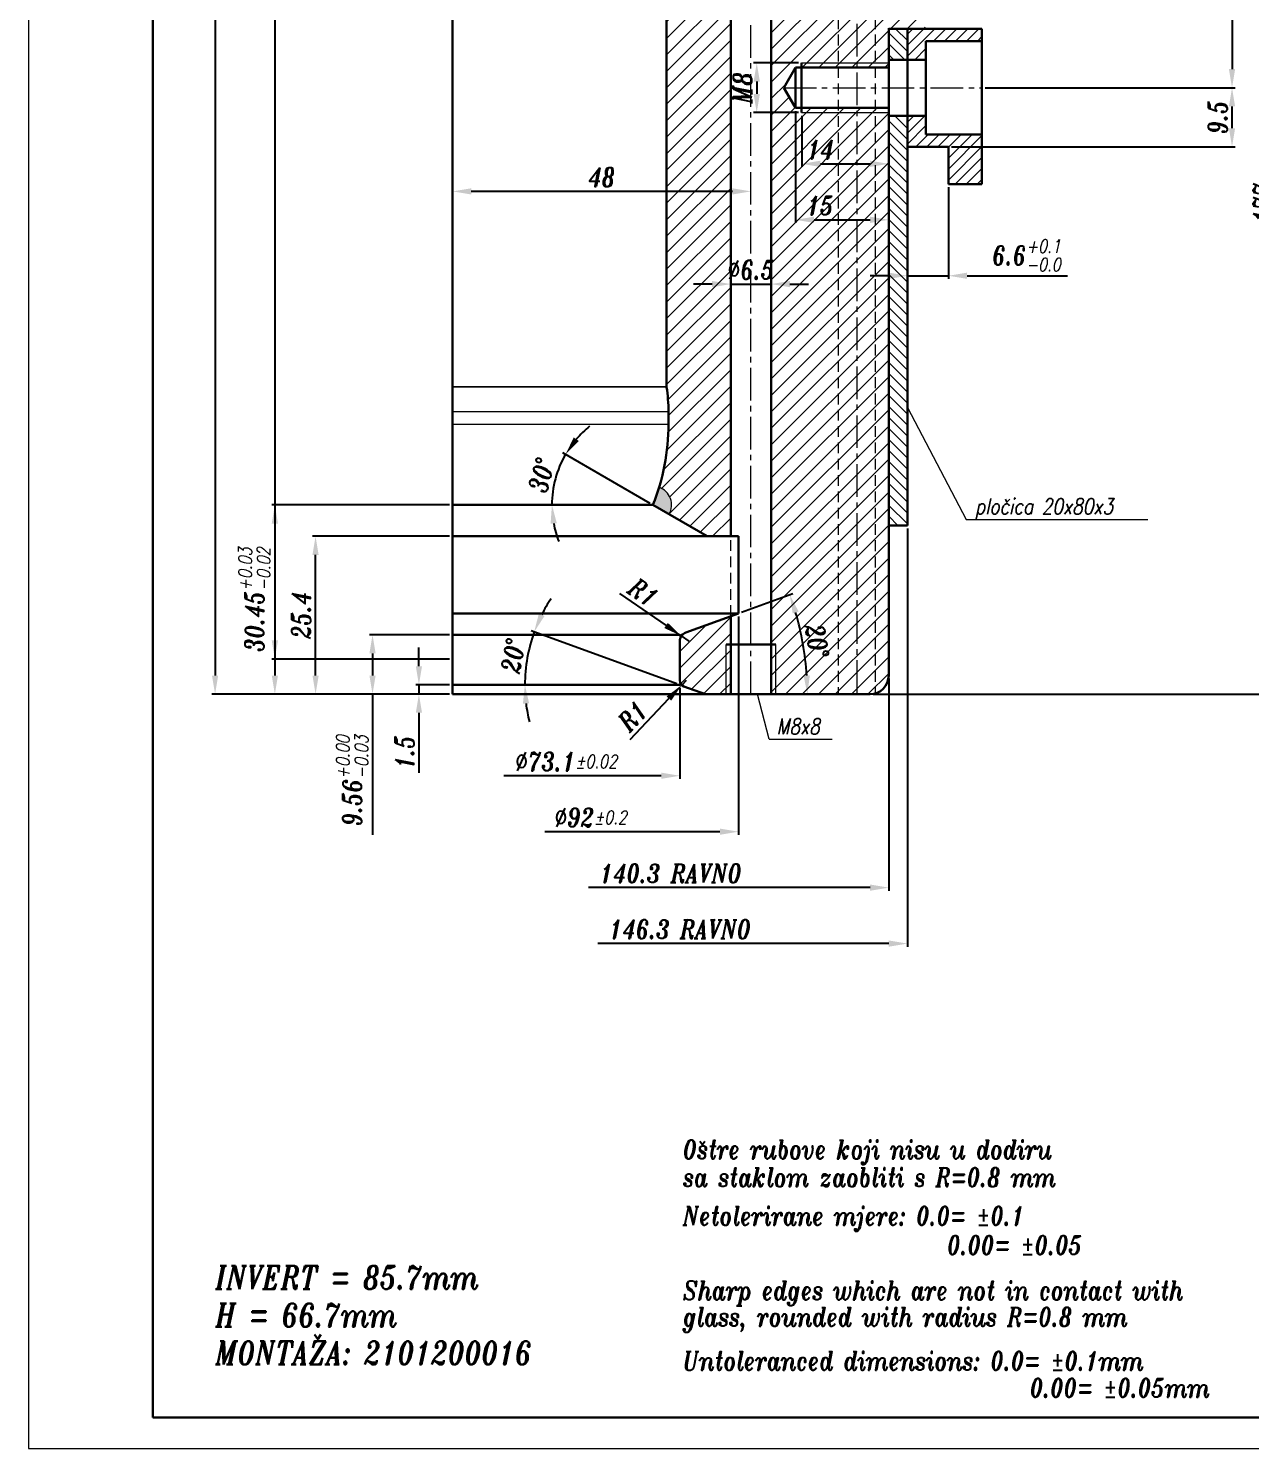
# Model space of a CAD drawing. Extents: x -180 to 1007, y -94 to 522.
# Drawn here: x 11.5 to 208.1, y -94.1 to 134.3 of the extents above; entities that cross this region are included whole.
import ezdxf

# ---------------------------------------------------------------- set-up
doc = ezdxf.new("R2010")
doc.units = 0
doc.header["$LTSCALE"] = 7
doc.header["$MEASUREMENT"] = 0
doc.linetypes.add('CENTER2', pattern=[1.125, 0.75, -0.125, 0.125, -0.125])
doc.linetypes.add('HIDDEN', pattern=[0.375, 0.25, -0.125])
doc.layers.get('0').update_dxf_attribs({"linetype": 'CONTINUOUS', "lineweight": 15})
for name, color, linetype, lineweight in [('1', 1, 'CENTER2', 15), ('2', 2, 'HIDDEN', 15), ('3', 3, 'CONTINUOUS', 30), ('8', 252, 'CONTINUOUS', 15), ('ENGLISH', 252, 'CONTINUOUS', 18)]:
    doc.layers.add(name, color=color, linetype=linetype, lineweight=lineweight)
doc.styles.add('ITALICT', font='ITALICT.shx', dxfattribs={"width": 0.8, "height": 3})
doc.dimstyles.get("Standard").update_dxf_attribs({"dimtxt": 3, "dimasz": 3, "dimexe": 0.5, "dimexo": 0.5, "dimgap": 0.8, "dimtad": 1, "dimdsep": 46, "dimtxsty": 'ITALICT', "dimcen": 0.09, "dimazin": 2, "dimtfac": 1, "dimtmove": 0, "dimatfit": 3, "dimfxl": 1, "dimtolj": 1, "dimtzin": 0, "dimarcsym": 0})

# ---------------------------------------------------------------- blocks, each defined once
blk = doc.blocks.new('*D17')
at = {"color": 0, "lineweight": -2, "transparency": 16777216}
for p, q in [((135.88, 120.27), (135.88, 112.03)), ((138.88, 112.53), (146.88, 112.53))]:
    blk.add_line(p, q, dxfattribs=at)
at = {"color": 0, "transparency": 16777216}
for points in [[(138.88, 113.03), (138.88, 112.03), (135.88, 112.53)], [(146.88, 113.03), (146.88, 112.03), (149.88, 112.53)]]:
    blk.add_solid(points, dxfattribs=at)
at = {"color": 0, "transparency": 16777216, "insert": (138.88, 114.83), "char_height": 3, "attachment_point": 5, "style": 'ITALICT'}
blk.add_mtext('\\A1;14', dxfattribs=at)
blk = doc.blocks.new('*D18')
at = {"color": 0, "lineweight": -2, "transparency": 16777216}
for p, q in [((134.88, 121.02), (134.88, 103.03)), ((137.88, 103.53), (146.88, 103.53))]:
    blk.add_line(p, q, dxfattribs=at)
at = {"color": 0, "transparency": 16777216}
for points in [[(137.88, 104.03), (137.88, 103.03), (134.88, 103.53)], [(146.88, 104.03), (146.88, 103.03), (149.88, 103.53)]]:
    blk.add_solid(points, dxfattribs=at)
at = {"color": 0, "transparency": 16777216, "insert": (138.84, 105.83), "char_height": 3, "attachment_point": 5, "style": 'ITALICT'}
blk.add_mtext('\\A1;15', dxfattribs=at)
blk = doc.blocks.new('*D27')
at = {"color": 0, "lineweight": -2, "transparency": 16777216}
for p, q in [((158.18, 260.47), (205.6, 260.47)), ((205.1, 257.47), (205.1, 127.77)), ((165.38, 124.77), (205.6, 124.77))]:
    blk.add_line(p, q, dxfattribs=at)
at = {"color": 0, "transparency": 16777216}
for points in [[(204.6, 257.47), (205.6, 257.47), (205.1, 260.47)], [(204.6, 127.77), (205.6, 127.77), (205.1, 124.77)]]:
    blk.add_solid(points, dxfattribs=at)
at = {"color": 0, "transparency": 16777216, "insert": (202.8, 190.04), "char_height": 3, "attachment_point": 5, "rotation": 90, "style": 'ITALICT'}
blk.add_mtext('\\A1;135.7{}{\\H0.71x;\\C3;%%p0.1}', dxfattribs=at)
blk = doc.blocks.new('*D28')
at = {"color": 0, "lineweight": -2, "transparency": 16777216}
for p, q in [((121.48, 93.19), (118.48, 93.19)), ((124.48, 93.19), (130.98, 93.19)), ((133.98, 93.19), (136.98, 93.19))]:
    blk.add_line(p, q, dxfattribs=at)
at = {"color": 0, "transparency": 16777216}
for points in [[(121.48, 93.69), (121.48, 92.69), (124.48, 93.19)], [(133.98, 93.69), (133.98, 92.69), (130.98, 93.19)]]:
    blk.add_solid(points, dxfattribs=at)
at = {"color": 0, "transparency": 16777216, "insert": (127.73, 95.49), "char_height": 3, "attachment_point": 5, "style": 'ITALICT'}
blk.add_mtext('\\A1;%%c6.5', dxfattribs=at)
blk = doc.blocks.new('*D29')
at = {"color": 0, "lineweight": -2, "transparency": 16777216}
for p, q in [((74.19, 279.47), (50.64, 279.47)), ((51.14, 276.47), (51.14, 35.87)), ((79.23, 32.87), (50.64, 32.87))]:
    blk.add_line(p, q, dxfattribs=at)
at = {"color": 0, "transparency": 16777216}
for points in [[(50.64, 276.47), (51.64, 276.47), (51.14, 279.47)], [(50.64, 35.87), (51.64, 35.87), (51.14, 32.87)]]:
    blk.add_solid(points, dxfattribs=at)
at = {"color": 0, "transparency": 16777216, "insert": (48.84, 156.17), "char_height": 3, "attachment_point": 5, "rotation": 90, "style": 'ITALICT'}
blk.add_mtext('\\A1;246.6{}{\\H0.71x;\\C3;%%p0.05}', dxfattribs=at)
blk = doc.blocks.new('*D30')
at = {"color": 0, "lineweight": -2, "transparency": 16777216}
for p, q in [((79.23, 57.67), (50.64, 57.67)), ((51.14, 54.67), (51.14, 30.22)), ((79.23, 27.22), (50.64, 27.22))]:
    blk.add_line(p, q, dxfattribs=at)
at = {"color": 0, "transparency": 16777216}
for points in [[(50.64, 54.67), (51.64, 54.67), (51.14, 57.67)], [(50.64, 30.22), (51.64, 30.22), (51.14, 27.22)]]:
    blk.add_solid(points, dxfattribs=at)
at = {"color": 0, "transparency": 16777216, "insert": (47.85, 42.44), "char_height": 3, "attachment_point": 5, "rotation": 90, "style": 'ITALICT'}
blk.add_mtext('\\A1;30.45{}{\\H0.71x;\\C3;\\S+0.03^ -0.02;}', dxfattribs=at)
blk = doc.blocks.new('*D31')
at = {"color": 0, "lineweight": -2, "transparency": 16777216}
for p, q in [((135.38, 128.77), (128.15, 128.77)), ((128.65, 125.77), (128.65, 123.77)), ((135.38, 120.77), (128.15, 120.77))]:
    blk.add_line(p, q, dxfattribs=at)
at = {"color": 0, "transparency": 16777216}
for points in [[(128.15, 125.77), (129.15, 125.77), (128.65, 128.77)], [(128.15, 123.77), (129.15, 123.77), (128.65, 120.77)]]:
    blk.add_solid(points, dxfattribs=at)
at = {"color": 0, "transparency": 16777216, "insert": (126.35, 124.77), "char_height": 3, "attachment_point": 5, "rotation": 90, "style": 'ITALICT'}
blk.add_mtext('\\A1;M8', dxfattribs=at)
blk = doc.blocks.new('*D33')
at = {"color": 0, "lineweight": -2, "transparency": 16777216}
for p, q in [((74.31, 31.72), (74.31, 34.72)), ((79.23, 28.72), (73.81, 28.72)), ((74.31, 28.72), (74.31, 27.22)), ((79.23, 27.22), (73.81, 27.22)), ((74.31, 24.22), (74.31, 14.59))]:
    blk.add_line(p, q, dxfattribs=at)
at = {"color": 0, "transparency": 16777216}
for points in [[(73.81, 31.72), (74.81, 31.72), (74.31, 28.72)], [(73.81, 24.22), (74.81, 24.22), (74.31, 27.22)]]:
    blk.add_solid(points, dxfattribs=at)
at = {"color": 0, "transparency": 16777216, "insert": (72.01, 17.9), "char_height": 3, "attachment_point": 5, "rotation": 90, "style": 'ITALICT'}
blk.add_mtext('\\A1;1.5', dxfattribs=at)
blk = doc.blocks.new('*D34')
at = {"color": 0, "lineweight": -2, "transparency": 16777216}
for p, q in [((79.23, 36.78), (66.35, 36.78)), ((66.85, 33.78), (66.85, 30.22)), ((79.23, 27.22), (66.35, 27.22)), ((66.85, 27.22), (66.85, 4.58))]:
    blk.add_line(p, q, dxfattribs=at)
at = {"color": 0, "transparency": 16777216}
for points in [[(66.35, 33.78), (67.35, 33.78), (66.85, 36.78)], [(66.35, 30.22), (67.35, 30.22), (66.85, 27.22)]]:
    blk.add_solid(points, dxfattribs=at)
at = {"color": 0, "transparency": 16777216, "insert": (63.57, 13.29), "char_height": 3, "attachment_point": 5, "rotation": 90, "style": 'ITALICT'}
blk.add_mtext('\\A1;9.56{}{\\H0.71x;\\C3;\\S+0.00^ -0.03;}', dxfattribs=at)
blk = doc.blocks.new('*D35')
at = {"color": 0, "lineweight": -2, "transparency": 16777216}
for p, q in [((79.23, 52.62), (57.19, 52.62)), ((57.69, 30.22), (57.69, 49.62)), ((79.23, 27.22), (57.19, 27.22))]:
    blk.add_line(p, q, dxfattribs=at)
at = {"color": 0, "transparency": 16777216}
for points in [[(57.19, 49.62), (58.19, 49.62), (57.69, 52.62)], [(57.19, 30.22), (58.19, 30.22), (57.69, 27.22)]]:
    blk.add_solid(points, dxfattribs=at)
at = {"color": 0, "transparency": 16777216, "insert": (55.39, 39.92), "char_height": 3, "attachment_point": 5, "rotation": 90, "style": 'ITALICT'}
blk.add_mtext('\\A1;25.4', dxfattribs=at)
blk = doc.blocks.new('*D43')
at = {"color": 0, "lineweight": -2, "transparency": 16777216}
for p, q in [((50.64, 279.47), (41.03, 279.47)), ((41.53, 276.47), (41.53, 30.22)), ((79.23, 27.22), (41.03, 27.22))]:
    blk.add_line(p, q, dxfattribs=at)
at = {"color": 0, "transparency": 16777216}
for points in [[(41.03, 276.47), (42.03, 276.47), (41.53, 279.47)], [(41.03, 30.22), (42.03, 30.22), (41.53, 27.22)]]:
    blk.add_solid(points, dxfattribs=at)
at = {"color": 0, "transparency": 16777216, "insert": (38.25, 153.34), "char_height": 3, "attachment_point": 5, "rotation": 90, "style": 'ITALICT'}
blk.add_mtext('\\A1;252.25{}{\\H0.71x;\\C3;\\S+0.08^ -0.07;}', dxfattribs=at)
blk = doc.blocks.new('*D44')
at = {"color": 0, "lineweight": -2, "transparency": 16777216}
for p, q in [((106.6, 43.41), (114.07, 38.28)), ((117.78, 35.73), (116.54, 36.58))]:
    blk.add_line(p, q, dxfattribs=at)
at = {"color": 0, "transparency": 16777216}
blk.add_solid([(114.35, 38.69), (113.78, 37.86), (116.54, 36.58)], dxfattribs=at)
at = {"color": 0, "transparency": 16777216, "insert": (110.4, 43.59), "char_height": 3, "attachment_point": 5, "rotation": 325.498, "style": 'ITALICT'}
blk.add_mtext('\\A1;R1', dxfattribs=at)
blk = doc.blocks.new('*D49')
at = {"color": 0, "lineweight": -2, "transparency": 16777216}
for p, q in [((125.73, 39.72), (125.73, 4.6)), ((122.73, 5.1), (94.59, 5.1))]:
    blk.add_line(p, q, dxfattribs=at)
at = {"color": 0, "transparency": 16777216}
blk.add_solid([(122.73, 5.6), (122.73, 4.6), (125.73, 5.1)], dxfattribs=at)
at = {"color": 0, "transparency": 16777216, "insert": (101.94, 7.4), "char_height": 3, "attachment_point": 5, "style": 'ITALICT'}
blk.add_mtext('\\A1;%%c92{}{\\H0.71x;\\C3;%%p0.2}', dxfattribs=at)
blk = doc.blocks.new('*D50')
at = {"color": 0, "lineweight": -2, "transparency": 16777216}
for p, q in [((116.28, 28.22), (116.28, 13.6)), ((113.28, 14.1), (87.97, 14.1))]:
    blk.add_line(p, q, dxfattribs=at)
at = {"color": 0, "transparency": 16777216}
blk.add_solid([(113.28, 14.6), (113.28, 13.6), (116.28, 14.1)], dxfattribs=at)
at = {"color": 0, "transparency": 16777216, "insert": (98, 16.4), "char_height": 3, "attachment_point": 5, "style": 'ITALICT'}
blk.add_mtext('\\A1;%%c73.1{}{\\H0.71x;\\C3;%%p0.02}', dxfattribs=at)
blk = doc.blocks.new('*D51')
at = {"color": 0, "lineweight": -2, "transparency": 16777216}
blk.add_line((124.73, 108.1), (82.73, 108.1), dxfattribs=at)
at = {"color": 0, "transparency": 16777216}
for points in [[(82.73, 108.6), (82.73, 107.6), (79.73, 108.1)], [(124.73, 108.6), (124.73, 107.6), (127.73, 108.1)]]:
    blk.add_solid(points, dxfattribs=at)
at = {"color": 0, "transparency": 16777216, "insert": (103.73, 110.4), "char_height": 3, "attachment_point": 5, "style": 'ITALICT'}
blk.add_mtext('\\A1;48', dxfattribs=at)
blk = doc.blocks.new('*D52')
at = {"color": 0, "lineweight": -2, "transparency": 16777216}
for p, q in [((159.48, 108.77), (159.48, 94.03)), ((149.88, 94.53), (146.88, 94.53)), ((152.88, 94.53), (159.48, 94.53)), ((162.48, 94.53), (178.63, 94.53))]:
    blk.add_line(p, q, dxfattribs=at)
at = {"color": 0, "transparency": 16777216}
for points in [[(149.88, 95.03), (149.88, 94.03), (152.88, 94.53)], [(162.48, 95.03), (162.48, 94.03), (159.48, 94.53)]]:
    blk.add_solid(points, dxfattribs=at)
at = {"color": 0, "transparency": 16777216, "insert": (172.05, 97.81), "char_height": 3, "attachment_point": 5, "style": 'ITALICT'}
blk.add_mtext('\\A1;6.6{}{\\H0.71x;\\C3;\\S+0.1^ -0.0;}', dxfattribs=at)
blk = doc.blocks.new('*D53')
at = {"color": 0, "lineweight": -2, "transparency": 16777216}
for p, q in [((165.38, 124.77), (205.6, 124.77)), ((205.1, 118.27), (205.1, 121.77)), ((159.98, 115.27), (205.6, 115.27))]:
    blk.add_line(p, q, dxfattribs=at)
at = {"color": 0, "transparency": 16777216}
for points in [[(204.6, 121.77), (205.6, 121.77), (205.1, 124.77)], [(204.6, 118.27), (205.6, 118.27), (205.1, 115.27)]]:
    blk.add_solid(points, dxfattribs=at)
at = {"color": 0, "transparency": 16777216, "insert": (202.8, 120.02), "char_height": 3, "attachment_point": 5, "rotation": 90, "style": 'ITALICT'}
blk.add_mtext('\\A1;9.5', dxfattribs=at)
blk = doc.blocks.new('*D54')
at = {"color": 0, "lineweight": -2, "transparency": 16777216}
for p, q in [((149.88, 29.72), (149.88, -4.4)), ((146.88, -3.9), (101.6, -3.9))]:
    blk.add_line(p, q, dxfattribs=at)
at = {"color": 0, "transparency": 16777216}
blk.add_solid([(146.88, -3.4), (146.88, -4.4), (149.88, -3.9)], dxfattribs=at)
at = {"color": 0, "transparency": 16777216, "insert": (114.8, -1.6), "char_height": 3, "attachment_point": 5, "style": 'ITALICT'}
blk.add_mtext('\\A1;140.3 RAVNO', dxfattribs=at)
blk = doc.blocks.new('*D55')
at = {"color": 0, "lineweight": -2, "transparency": 16777216}
for p, q in [((152.88, 53.87), (152.88, -13.4)), ((149.88, -12.9), (103.1, -12.9))]:
    blk.add_line(p, q, dxfattribs=at)
at = {"color": 0, "transparency": 16777216}
blk.add_solid([(149.88, -12.4), (149.88, -13.4), (152.88, -12.9)], dxfattribs=at)
at = {"color": 0, "transparency": 16777216, "insert": (116.3, -10.6), "char_height": 3, "attachment_point": 5, "style": 'ITALICT'}
blk.add_mtext('\\A1;146.3 RAVNO', dxfattribs=at)
blk = doc.blocks.new('*D60')
at = {"color": 0, "lineweight": -2, "transparency": 16777216}
blk.add_line((115.81, 28.89), (92.39, 37.41), dxfattribs=at)
for start, end in [(146.1957, 153.0978), (160, 180), (186.9022, 193.8043)]:
    blk.add_arc((116.28, 28.72), 24.92, start, end, dxfattribs=at)
at = {"color": 0, "transparency": 16777216}
for points in [[(94.51, 39.79), (93.6, 40.19), (92.86, 37.24)], [(91.04, 25.69), (92.04, 25.75), (91.36, 28.72)]]:
    blk.add_solid(points, dxfattribs=at)
at = {"color": 0, "transparency": 16777216, "insert": (89.47, 33.44), "char_height": 3, "attachment_point": 5, "rotation": 80, "style": 'ITALICT'}
blk.add_mtext('\\A1;20°', dxfattribs=at)
blk = doc.blocks.new('*D70')
at = {"color": 0, "lineweight": -2, "transparency": 16777216}
blk.add_line((126.2, 40.39), (134.44, 43.39), dxfattribs=at)
blk.add_arc((90.01, 27.22), 46.78, 3.6752, 16.3248, dxfattribs=at)
at = {"color": 0, "transparency": 16777216}
for points in [[(134.43, 40.21), (135.38, 40.52), (133.97, 43.22)], [(137.19, 30.23), (136.19, 30.2), (136.79, 27.22)]]:
    blk.add_solid(points, dxfattribs=at)
at = {"color": 0, "transparency": 16777216, "insert": (138.34, 35.74), "char_height": 3, "attachment_point": 5, "rotation": 280, "style": 'ITALICT'}
blk.add_mtext('\\A1;20°', dxfattribs=at)
blk = doc.blocks.new('*D71')
at = {"color": 0, "lineweight": -2, "transparency": 16777216}
for p, q in [((117.28, 29.42), (116.59, 28.69)), ((108.29, 19.95), (114.52, 26.52))]:
    blk.add_line(p, q, dxfattribs=at)
at = {"color": 0, "transparency": 16777216}
blk.add_solid([(114.16, 26.86), (114.88, 26.17), (116.59, 28.69)], dxfattribs=at)
at = {"color": 0, "transparency": 16777216, "insert": (108.7, 23.73), "char_height": 3, "attachment_point": 5, "rotation": 46.4913, "style": 'ITALICT'}
blk.add_mtext('\\A1;R1', dxfattribs=at)
blk = doc.blocks.new('*D4')
at = {"color": 0, "lineweight": -2, "transparency": 16777216}
blk.add_line((111.52, 57.92), (97.46, 66.04), dxfattribs=at)
for start, end in [(128.7963, 139.3981), (150, 180), (190.6018, 201.2037)]:
    blk.add_arc((111.95, 57.67), 16.24, start, end, dxfattribs=at)
at = {"color": 0, "transparency": 16777216}
for points in [[(100.03, 67.95), (99.22, 68.52), (97.89, 65.79)], [(95.49, 54.63), (96.49, 54.73), (95.71, 57.67)]]:
    blk.add_solid(points, dxfattribs=at)
at = {"color": 0, "transparency": 16777216, "insert": (94.05, 62.47), "char_height": 3, "attachment_point": 5, "rotation": 75, "style": 'ITALICT'}
blk.add_mtext('\\A1;30°', dxfattribs=at)
blk = doc.blocks.new('*D97')
at = {"color": 0, "lineweight": -2, "transparency": 16777216}
for p, q in [((148.23, 204.22), (212.8, 204.22)), ((212.3, 30.22), (212.3, 201.22)), ((147.38, 27.22), (212.8, 27.22))]:
    blk.add_line(p, q, dxfattribs=at)
at = {"color": 0, "transparency": 16777216}
for points in [[(211.8, 201.22), (212.8, 201.22), (212.3, 204.22)], [(211.8, 30.22), (212.8, 30.22), (212.3, 27.22)]]:
    blk.add_solid(points, dxfattribs=at)
at = {"color": 0, "transparency": 16777216, "insert": (210, 106.26), "char_height": 3, "attachment_point": 5, "rotation": 90, "style": 'ITALICT'}
blk.add_mtext('\\A1;177', dxfattribs=at)
blk = doc.blocks.new('*D108')
at = {"color": 0, "linetype": 'ByBlock', "lineweight": -2, "transparency": 16777216}
blk.add_arc((127.73, 195.24), 65.99, 92.6049, 101.3951, dxfattribs=at)
at = {"color": 0, "transparency": 16777216}
for points in [[(124.72, 261.66), (124.74, 260.66), (127.73, 261.23)], [(114.8, 259.44), (114.58, 260.42), (111.76, 259.27)]]:
    blk.add_solid(points, dxfattribs=at)
at = {"color": 0, "transparency": 16777216, "insert": (119.4, 263.02), "char_height": 3, "attachment_point": 5, "rotation": 7, "style": 'ITALICT'}
blk.add_mtext('\\A1;14°', dxfattribs=at)

msp = doc.modelspace()

# ---------------------------------------------------------------- hatches: boundary and pattern name
h = msp.add_hatch(color=256)
h.dxf.hatch_style = 1
h.paths.add_polyline_path([(112.9433, 60.4993, -0.02140781), (111.9509, 57.6683), (114.549, 56.1683, 0.4699342)])
h.paths.add_polyline_path([(95.801, 279.4683), (93.3759, 279.4683, 0.41421356), (92.5759, 278.6683), (92.5759, 277.1683), (92.7314, 276.235, 0.44514592)])
at = {"layer": '8'}
h = msp.add_hatch(dxfattribs=at)
h.set_pattern_fill('ANSI31', color=256, scale=15)
h.paths.add_polyline_path([(144.6759, 195.7683), (144.6759, 279.4683), (131.7259, 279.4683), (131.7259, 271.4683), (130.9759, 271.4683), (130.9759, 35.2183), (131.7259, 35.2183), (131.7259, 27.2183), (146.8759, 27.2183, 0.41421356), (149.8759, 30.2183), (149.8759, 120.7683), (135.8759, 120.7683), (135.8759, 121.5183), (134.8759, 121.5183), (132.9995, 124.7683), (134.8759, 128.0183), (135.8759, 128.0183), (135.8759, 128.7683), (149.8759, 128.7683), (149.8759, 134.3683), (155.7259, 134.3683), (155.7259, 184.7183)])
h.paths.add_polyline_path([(149.8759, 121.5183), (135.8759, 121.5183), (135.8759, 120.7683), (149.8759, 120.7683)], flags=17)
h.paths.add_polyline_path([(149.8759, 128.7683), (135.8759, 128.7683), (135.8759, 128.0183), (149.8759, 128.0183)], flags=17)
h.paths.add_polyline_path([(124.4759, 35.2183), (123.7259, 35.2183), (123.7259, 27.2183), (124.4759, 27.2183)])
h.paths.add_polyline_path([(131.7259, 35.2183), (130.9759, 35.2183), (130.9759, 27.2183), (131.7259, 27.2183)], flags=17)
h.paths.add_polyline_path([(123.7259, 35.2183), (124.4759, 35.2183), (124.4759, 39.7628), (117.2629, 37.1375, 0.31529879), (116.2759, 35.7279), (116.2759, 29.4185, 0.31529879), (116.9339, 28.4788), (120.3971, 27.2183), (123.7259, 27.2183)])
h.paths.add_polyline_path([(124.4759, 194.8428), (119.8979, 213.2039), (111.9073, 209.1549, -0.11424461), (114.4509, 198.1683), (114.4509, 195.1683, -0.03710216), (114.1564, 191.2048, 0.03710216), (114.1509, 191.1309), (114.1509, 76.7056, 0.03710216), (114.1564, 76.6317, -0.03710216), (114.4509, 72.6683), (114.4509, 70.6683, -0.07372273), (112.9433, 60.4993, -0.4699342), (114.549, 56.1683), (120.6977, 52.6183), (124.4759, 52.6183)])
h.paths.add_polyline_path([(115.3166, 231.5786), (100.5835, 229.123, 0.13485371), (106.1657, 217.1124), (108.5209, 214.3341, -0.05509483), (111.5909, 209.7794), (119.7242, 213.9006)])
h.paths.add_polyline_path([(110.396, 251.314), (97.2501, 249.123), (100.4683, 229.8135), (115.1468, 232.2599)])
h.paths.add_polyline_path([(106.7056, 266.1156), (94.7501, 264.123), (97.135, 249.8135), (110.2262, 251.9953)])
h.paths.add_polyline_path([(105.5078, 270.9196), (104.7801, 270.7382), (102.6034, 279.4683), (95.801, 279.4683, -0.44514592), (92.7314, 276.235), (94.635, 264.8135), (106.5357, 266.7969)])
h.paths.add_polyline_path([(103.3764, 279.4683), (102.6034, 279.4683), (104.7801, 270.7382), (105.5078, 270.9196)], flags=17)
h.paths.add_polyline_path([(110.9237, 279.1661), (110.305, 278.5474), (111.8147, 272.4921), (112.5424, 272.6736)])
h.paths.add_polyline_path([(124.4759, 279.4683), (123.7259, 279.4683), (123.7259, 271.4683), (124.4759, 271.4683)], flags=17)
h.paths.add_polyline_path([(131.7259, 279.4683), (130.9759, 279.4683), (130.9759, 271.4683), (131.7259, 271.4683)], flags=17)
h.paths.add_polyline_path([(124.4759, 271.4683), (123.7259, 271.4683), (123.7259, 279.4683), (111.2259, 279.4683), (110.9237, 279.1661), (112.5424, 272.6736), (111.8147, 272.4921), (124.4759, 221.711)])
h.paths.add_polyline_path([(135.4904, 38.9585), (136.763, 31.7412), (141.1946, 32.5227), (139.922, 39.7399)], flags=24)
h.paths.add_polyline_path([(136.2083, 103.5777), (141.4797, 103.5777), (141.4797, 108.0777), (136.2083, 108.0777)], flags=24)
h.paths.add_polyline_path([(136.2973, 112.5777), (141.4545, 112.5777), (141.4545, 117.0777), (136.2973, 117.0777)], flags=24)
h.paths.add_polyline_path([(111.323, 226.0116), (113.5936, 216.9047), (117.9599, 217.9933), (115.6893, 227.1003)], flags=24)
h.paths.add_polyline_path([(99.2958, 232.0302), (108.4027, 234.3008), (107.314, 238.6671), (98.2071, 236.3965)], flags=25)
h.paths.add_polyline_path([(116.3809, 260.3857), (122.9742, 261.1953), (122.4258, 265.6617), (115.8324, 264.8522)], flags=24)
h = msp.add_hatch(dxfattribs=at)
h.set_pattern_fill('ANSI31', color=256, scale=10, angle=90, style=0)
h.set_pattern_definition([(135, (-47.3794, -88.0965), (-0.8838835, -0.8838835), [])])
h.paths.add_polyline_path([(152.8759, 54.3683), (152.8759, 63.7683), (149.8759, 63.7683), (149.8759, 54.3683)])
h.paths.add_polyline_path([(149.8759, 63.7683), (152.8759, 63.7683), (152.8759, 87.7683), (149.8759, 87.7683)])
h.paths.add_polyline_path([(149.8759, 87.7683), (152.8759, 87.7683), (152.8759, 99.7683), (149.8759, 99.7683)])
h.paths.add_polyline_path([(152.8759, 120.2683), (149.8759, 120.2683), (149.8759, 99.7683), (152.8759, 99.7683)])
h.paths.add_polyline_path([(152.8759, 134.2683), (149.8759, 134.2683), (149.8759, 129.2683), (152.8759, 129.2683)])
h = msp.add_hatch(dxfattribs=at)
h.set_pattern_fill('ANSI31', color=256, scale=10, style=0)
h.set_pattern_definition([(45, (-47.3794, -88.0965), (-0.8838835, 0.8838835), [])])
h.paths.add_polyline_path([(155.8759, 132.2683), (164.8759, 132.2683), (164.8759, 134.2683), (152.8759, 134.2683), (152.8759, 129.2683), (155.8759, 129.2683)])
h.paths.add_polyline_path([(155.8759, 117.2683), (155.8759, 120.2683), (152.8759, 120.2683), (152.8759, 115.2683), (159.4759, 115.2683), (159.4759, 109.2683), (164.8759, 109.2683), (164.8759, 117.2683)])

# ---------------------------------------------------------------- linework, layer by layer
for p, q in [((11.4997, 506.465), (11.4997, -94.1371)), ((135.8759, 128.7683), (149.8759, 128.7683)), ((135.8759, 120.7683), (149.8759, 120.7683)), ((152.8759, 73.3436), (162.3479, 55.3047)), ((162.3479, 55.3047), (191.5801, 55.3047)), ((123.7259, 27.2183), (123.7259, 35.2183)), ((131.7259, 27.2183), (131.7259, 35.2183)), ((130.676, 20.0076), (128.7784, 27.2183)), ((130.676, 20.0076), (140.7745, 20.0076)), ((11.4997, -94.1371), (431.4997, -94.1371))]:
    msp.add_line(p, q)
msp.add_arc((111.9509, 57.6683), 3, 329.99998, 70.681725)
at = {"layer": '1'}
for p, q in [((127.7259, 27.2183), (127.7259, 279.4683)), ((144.7259, 205.9503), (144.7259, 27.2183)), ((132.9995, 124.7683), (164.8759, 124.7683))]:
    msp.add_line(p, q, dxfattribs=at)
at = {"layer": '2'}
for p, q in [((141.7259, 204.2183), (141.7259, 27.2183)), ((147.7259, 204.2183), (147.7259, 27.3412)), ((124.4759, 39.7628), (124.4759, 52.6183)), ((116.2759, 36.7783), (117.2629, 37.1375)), ((116.2759, 36.7783), (116.2759, 35.7279)), ((116.2759, 29.4185), (116.2759, 28.7183)), ((116.2759, 28.7183), (116.9339, 28.4788))]:
    msp.add_line(p, q, dxfattribs=at)
at = {"layer": '3'}
for p, q in [((31.4997, 501.465), (31.4997, -89.1371)), ((79.7259, 279.4683), (79.7259, 27.2183)), ((130.9759, 27.2183), (130.9759, 279.4683)), ((124.4759, 52.6183), (124.4759, 194.8428)), ((114.1509, 191.1309), (114.1509, 76.7056)), ((149.8759, 134.3683), (149.8759, 30.2183)), ((149.8759, 134.2683), (164.8759, 134.2683)), ((152.8759, 134.2683), (152.8759, 54.3683)), ((164.8759, 134.2683), (164.8759, 109.2683)), ((155.8759, 132.2683), (164.8759, 132.2683)), ((155.8759, 132.2683), (155.8759, 117.2683)), ((134.8759, 128.0183), (132.9995, 124.7683)), ((134.8759, 128.0183), (134.8759, 121.5183)), ((134.8759, 128.0183), (149.8759, 128.0183)), ((135.8759, 128.7683), (135.8759, 120.7683)), ((149.8759, 129.2683), (155.8759, 129.2683)), ((134.8759, 121.5183), (132.9995, 124.7683)), ((134.8759, 121.5183), (149.8759, 121.5183)), ((149.8759, 120.2683), (155.8759, 120.2683)), ((155.8759, 117.2683), (164.8759, 117.2683)), ((152.8759, 115.2683), (159.4759, 115.2683)), ((159.4759, 115.2683), (159.4759, 109.2683)), ((159.4759, 109.2683), (164.8759, 109.2683)), ((114.4509, 72.6683), (114.4509, 70.6683)), ((79.7259, 57.6683), (111.9509, 57.6683)), ((111.9509, 57.6683), (120.6978, 52.6182)), ((79.7259, 52.6183), (125.7259, 52.6183)), ((125.7259, 52.6183), (125.7259, 40.2178)), ((149.8759, 54.3683), (152.8759, 54.3683)), ((125.7259, 40.2178), (79.7259, 40.2178)), ((117.2629, 37.1375), (125.7259, 40.2178)), ((124.4759, 27.2183), (124.4759, 39.7628)), ((79.7259, 36.7783), (116.2759, 36.7783)), ((116.2759, 35.7279), (116.2759, 29.4185)), ((123.7259, 35.2183), (131.7259, 35.2183)), ((116.2759, 28.7183), (79.7259, 28.7183)), ((116.9339, 28.4788), (120.3971, 27.2183)), ((79.7259, 27.2183), (146.8759, 27.2183)), ((31.4997, -89.1371), (426.4997, -89.1371))]:
    msp.add_line(p, q, dxfattribs=at)
for centre, radius, start, end in [((114.6509, 76.7056), 0.5, 180, 188.49929), ((87.6342, 72.6683), 26.8167, 0, 8.49929), ((79.4009, 70.6683), 35.05, 338.228946, 0), ((117.7759, 35.7279), 1.5, 110, 180), ((146.8759, 30.2183), 3, 270, 0), ((117.2759, 29.4185), 1, 180, 250)]:
    msp.add_arc(centre, radius, start, end, dxfattribs=at)
at = {"layer": '8'}
for p, q in [((79.7259, 76.7056), (114.1509, 76.7056)), ((114.1564, 76.6317), (79.7259, 76.6317)), ((79.7259, 72.6683), (114.4509, 72.6683)), ((79.7259, 70.6683), (114.4509, 70.6683))]:
    msp.add_line(p, q, dxfattribs=at)

# ---------------------------------------------------------------- texts
at = {"style": 'ITALICT', "width": 0.8}
for s, height, p in [('pločica 20x80x3', 2.5, (163.7712, 56.1905)), ('M8x8', 2.5, (131.8527, 20.7918)), ('Oštre rubove koji nisu u dodiru ', 3, (116.7748, -47.5139)), ('sa staklom zaobliti s R=0.8 mm', 3, (116.7748, -51.9963)), ('Netolerirane mjere: 0.0= %%P0.1', 3, (116.7748, -58.1898)), ('0.00= %%P0.05', 3, (159.2765, -62.8907)), ('INVERT = 85.7mm', 3.75, (41.5733, -68.4791)), ('H = 66.7mm', 3.75, (41.5733, -74.5505)), ('MONTAŽA: 2101200016', 3.75, (41.5733, -80.6219))]:
    msp.add_text(s, height=height, dxfattribs=at).set_placement(p)
at = {"layer": 'ENGLISH', "style": 'ITALICT', "width": 0.8}
for s, p in [('Sharp edges which are not in contact with', (116.7748, -70.1856)), ('glass, rounded with radius R=0.8 mm', (116.7748, -74.4465)), ('Untoleranced dimensions: 0.0= %%P0.1mm', (116.7748, -81.5146)), ('0.00= %%P0.05mm', (172.5827, -85.862))]:
    msp.add_text(s, height=3, dxfattribs=at).set_placement(p)

# ---------------------------------------------------------------- dimensions: what is measured, and where the dimension line sits
for base, p1, p2, text, override, picture, middle in [((41.5305, 27.2183), (51.1384, 279.4683), (79.7259, 27.2183), '<>{}{\\H0.71x;\\C3;\\S+0.08^ -0.07;}', {"dimtp": 0.08, "dimtm": 0.07}, '*D43', (38.2455, 153.3433)), ((51.1384, 32.8683), (74.6891, 279.4683), (79.7259, 32.8683), '<>{}{\\H0.71x;\\C3;%%p0.05}', {"dimtp": 0.05, "dimtm": 0.05}, '*D29', (48.8384, 156.1683)), ((51.1384, 27.2183), (79.7259, 57.6683), (79.7259, 27.2183), '<>{}{\\H0.71x;\\C3;\\S+0.03^ -0.02;}', {"dimtp": 0.03, "dimtm": 0.02}, '*D30', (47.8534, 42.4433))]:
    dim = msp.add_linear_dim(base=base, p1=p1, p2=p2, angle=90, text=text, dimstyle='Standard', override=override)
    dim.commit()
    dim.dimension.update_dxf_attribs({"geometry": picture, "text_midpoint": middle})
dim = msp.add_angular_dim_2l(base=(122.357, 261.014), line1=((127.7259, 27.2183), (127.7259, 279.4683)), line2=((127.7259, 195.2419), (106.7259, 279.4683)), dimstyle='Standard', override={"dimarcsym": 1})
dim.commit()
dim.dimension.update_dxf_attribs({"geometry": '*D108', "text_midpoint": (119.4033, 263.0237)})
for base, p1, p2, text, override, picture, middle in [((205.1032, 124.7683), (157.6759, 260.4683), (164.8759, 124.7683), '<>{}{\\H0.71x;\\C3;%%p0.1}', {"dimtp": 0.1, "dimtm": 0.1, "dimtmove": 0}, '*D27', (205.1032, 190.0367)), ((66.8506, 36.7783), (79.7259, 27.2183), (79.7259, 36.7783), '<>{}{\\H0.71x;\\C3;\\S+0.00^ -0.03;}', {"dimtp": 0, "dimtm": 0.03, "dimtdec": 2, "dimtzin": 0}, '*D34', (66.8506, 13.2888))]:
    dim = msp.add_linear_dim(base=base, p1=p1, p2=p2, angle=90, text=text, dimstyle='Standard', override=override)
    dim.commit()
    dim.dimension.update_dxf_attribs({"geometry": picture, "text_midpoint": middle, "dimtype": 160})
dim = msp.add_linear_dim(base=(212.3002, 204.2183), p1=(146.8759, 27.2183), p2=(147.7259, 204.2183), angle=90, dimstyle='Standard', override={"dimtmove": 0})
dim.commit()
dim.dimension.update_dxf_attribs({"geometry": '*D97', "text_midpoint": (212.3002, 106.2554), "dimtype": 160})
dim = msp.add_linear_dim(base=(128.6489, 120.7683), p1=(135.8759, 128.7683), p2=(135.8759, 120.7683), angle=90, text='M<>', dimstyle='Standard')
dim.commit()
dim.dimension.update_dxf_attribs({"geometry": '*D31', "text_midpoint": (128.6489, 124.7683), "dimtype": 160})
for base, p1, p2, picture, middle in [((205.1032, 124.7683), (159.4759, 115.2683), (164.8759, 124.7683), '*D53', (202.8032, 120.0183)), ((57.693, 52.6227), (79.7259, 27.2183), (79.7259, 52.6227), '*D35', (55.393, 39.9205)), ((74.3079, 27.2183), (79.7259, 28.7183), (79.7259, 27.2183), '*D33', (72.0079, 17.904))]:
    dim = msp.add_linear_dim(base=base, p1=p1, p2=p2, angle=90, dimstyle='Standard')
    dim.commit()
    dim.dimension.update_dxf_attribs({"geometry": picture, "text_midpoint": middle})
for base, p1, p2, picture, middle in [((149.8759, 103.5277), (134.8759, 121.5183), (149.8759, 103.5277), '*D18', (138.844, 103.5277)), ((149.8759, 112.5277), (135.8759, 120.7683), (149.8759, 112.5277), '*D17', (138.8759, 112.5277))]:
    dim = msp.add_linear_dim(base=base, p1=p1, p2=p2, dimstyle='Standard')
    dim.commit()
    dim.dimension.update_dxf_attribs({"geometry": picture, "text_midpoint": middle, "dimtype": 160})
dim = msp.add_linear_dim(base=(79.7259, 108.0991), p1=(127.7259, 108.0991), p2=(79.7259, 108.0991), dimstyle='Standard')
dim.commit()
dim.dimension.update_dxf_attribs({"geometry": '*D51', "text_midpoint": (103.7259, 110.3991)})
for base, p1, p2, text, override, picture, middle in [((159.4759, 94.5277), (152.8759, 94.5277), (159.4759, 109.2683), '<>{}{\\H0.71x;\\C3;\\S+0.1^ -0.0;}', {"dimtp": 0.1, "dimtm": 0, "dimtdec": 1, "dimtmove": 0, "dimtzin": 0}, '*D52', (172.0542, 94.5277)), ((79.7259, -12.9006), (152.8759, 54.3683), (79.7259, 27.2183), '<> RAVNO', {"dimlfac": 2, "dimse2": 1, "dimsd2": 1, "dimtmove": 0}, '*D55', (116.3009, -12.9006)), ((79.7259, 5.0994), (125.7259, 40.2178), (79.7259, 27.2183), '%%c<>{}{\\H0.71x;\\C3;%%p0.2}', {"dimlfac": 2, "dimse2": 1, "dimsd2": 1, "dimtp": 0.2, "dimtm": 0.2, "dimtmove": 0}, '*D49', (101.9445, 5.0994)), ((79.7259, -3.9006), (149.8759, 30.2183), (79.7259, 27.2183), '<> RAVNO', {"dimlfac": 2, "dimse2": 1, "dimsd2": 1, "dimtmove": 0}, '*D54', (114.8009, -3.9006))]:
    dim = msp.add_linear_dim(base=base, p1=p1, p2=p2, text=text, dimstyle='Standard', override=override)
    dim.commit()
    dim.dimension.update_dxf_attribs({"geometry": picture, "text_midpoint": middle, "dimtype": 160})
dim = msp.add_linear_dim(base=(130.9759, 93.1877), p1=(124.4759, 93.1877), p2=(130.9759, 93.1877), text='%%c<>', dimstyle='Standard')
dim.commit()
dim.dimension.update_dxf_attribs({"geometry": '*D28', "text_midpoint": (127.7259, 93.1877), "dimtype": 160})
for base, line1, line2, picture, middle in [((96.6939, 63.2213), ((79.7009, 57.6683), (111.9509, 57.6683)), ((111.9509, 57.6683), (120.6977, 52.6183)), '*D4', (94.0464, 62.4658)), ((136.4718, 32.6489), ((79.7259, 27.2183), (146.8759, 27.2183)), ((117.2629, 37.1375), (125.7259, 40.2178)), '*D70', (138.3425, 35.7406)), ((92.0291, 34.4648), ((116.2759, 28.7183), (79.7259, 28.7183)), ((116.2759, 28.7183), (120.3971, 27.2183)), '*D60', (89.471, 33.4447))]:
    dim = msp.add_angular_dim_2l(base=base, line1=line1, line2=line2, dimstyle='Standard')
    dim.commit()
    dim.dimension.update_dxf_attribs({"geometry": picture, "text_midpoint": middle})
dim = msp.add_radius_dim(center=(117.7759, 35.7279), mpoint=(116.5397, 36.5776), text='R1', dimstyle='Standard')
dim.commit()
dim.dimension.update_dxf_attribs({"geometry": '*D44', "text_midpoint": (110.402, 43.5871)})
dim = msp.add_linear_dim(base=(79.7259, 14.0994), p1=(116.2759, 28.7183), p2=(79.7259, 27.2183), text='%%c<>{}{\\H0.71x;\\C3;%%p0.02}', dimstyle='Standard', override={"dimlfac": 2, "dimse2": 1, "dimsd2": 1, "dimtp": 0.02, "dimtm": 0.02, "dimtmove": 0})
dim.commit()
dim.dimension.update_dxf_attribs({"geometry": '*D50', "text_midpoint": (98.0009, 16.3994)})
dim = msp.add_radius_dim(center=(117.2759, 29.4185), mpoint=(116.5874, 28.6932), dimstyle='Standard')
dim.commit()
dim.dimension.update_dxf_attribs({"geometry": '*D71', "text_midpoint": (108.7034, 23.7285)})

doc.saveas('drawing.dxf')
